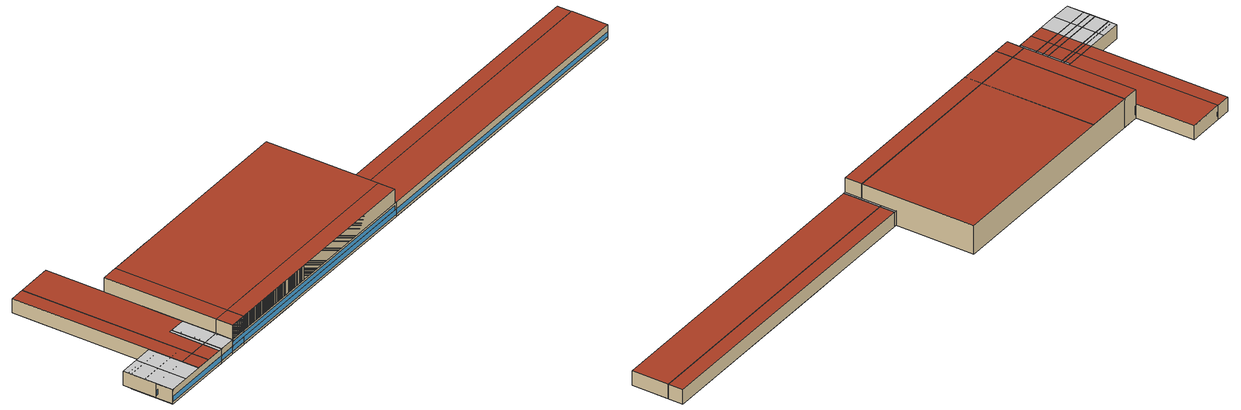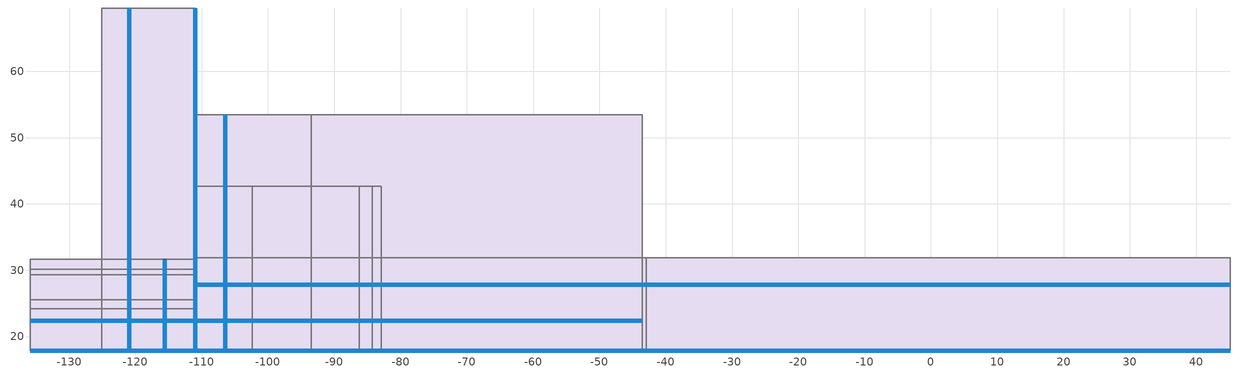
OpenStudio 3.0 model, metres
[Spaces]

 floor ground: -110.97,17.82 -110.97,27.79 -106.4,27.79 -106.4,17.82 z0; -110.97,17.82 -110.97,31.88 -106.4,31.88 -106.4,17.82 z0; -110.97,17.82 -110.97,27.79 -106.4,27.79 -106.4,17.82 z0; -110.97,17.82 -110.97,27.79 -42.95,27.79 -42.95,17.82 z0; -110.97,17.82 -110.97,31.88 -42.95,31.88 -42.95,17.82 z0; -110.97,17.82 -110.97,27.79 -42.95,27.79 -42.95,17.82 z0; -110.97,17.82 -110.97,22.39 -102.37,22.39 -102.37,17.82 z0; -110.97,17.82 -110.97,42.68 -102.37,42.68 -102.37,17.82 z0; -110.97,17.82 -110.97,22.39 -102.37,22.39 -102.37,17.82 z0; -110.97,17.82 -110.97,22.39 -86.26,22.39 -86.26,17.82 z0; -110.97,17.82 -110.97,42.68 -86.26,42.68 -86.26,17.82 z0; -110.97,17.82 -110.97,22.39 -86.26,22.39 -86.26,17.82 z0; -110.97,17.82 -110.97,22.39 -82.91,22.39 -82.91,17.82 z0; -110.97,17.82 -110.97,42.68 -82.91,42.68 -82.91,17.82 z0; -110.97,17.82 -110.97,22.39 -82.91,22.39 -82.91,17.82 z0; -110.97,17.82 -110.97,22.39 -84.26,22.39 -84.26,17.82 z0; -110.97,17.82 -110.97,42.68 -84.26,42.68 -84.26,17.82 z0; -110.97,17.82 -110.97,22.39 -84.26,22.39 -84.26,17.82 z0; -110.97,17.82 -110.97,22.39 -106.4,22.39 -106.4,17.82 z0; -110.97,17.82 -110.97,42.68 -106.4,42.68 -106.4,17.82 z0; -110.97,17.82 -110.97,22.39 -106.4,22.39 -106.4,17.82 z0; -110.97,17.82 -115.54,17.82 -115.54,22.39 -110.97,22.39 z0; -110.97,17.82 -135.83,17.82 -135.83,22.39 -110.97,22.39 z0; -110.97,17.82 -115.54,17.82 -115.54,22.39 -110.97,22.39 z0; -110.97,17.82 -115.54,17.82 -115.54,31.63 -110.97,31.63 z0; -110.97,17.82 -135.83,17.82 -135.83,31.63 -110.97,31.63 z0; -110.97,17.82 -115.54,17.82 -115.54,31.63 -110.97,31.63 z0; -110.97,17.82 -115.54,17.82 -115.54,24.16 -110.97,24.16 z0; -110.97,17.82 -135.83,17.82 -135.83,24.16 -110.97,24.16 z0; -110.97,17.82 -115.54,17.82 -115.54,24.16 -110.97,24.16 z0; -110.97,17.82 -115.54,17.82 -115.54,29.33 -110.97,29.33 z0; -110.97,17.82 -135.83,17.82 -135.83,29.33 -110.97,29.33 z0; -110.97,17.82 -115.54,17.82 -115.54,29.33 -110.97,29.33 z0; -110.97,17.82 -115.54,17.82 -115.54,30.15 -110.97,30.15 z0; -110.97,17.82 -135.83,17.82 -135.83,30.15 -110.97,30.15 z0; -110.97,17.82 -115.54,17.82 -115.54,30.15 -110.97,30.15 z0; -110.97,17.82 -115.54,17.82 -115.54,25.58 -110.97,25.58 z0; -110.97,17.82 -135.83,17.82 -135.83,25.58 -110.97,25.58 z0; -110.97,17.82 -115.54,17.82 -115.54,25.58 -110.97,25.58 z0; -110.97,17.82 -115.54,17.82 -115.54,22.39 -110.97,22.39 z0; -110.97,17.82 -135.83,17.82 -135.83,22.39 -110.97,22.39 z0; -110.97,17.82 -115.54,17.82 -115.54,22.39 -110.97,22.39 z0; -110.97,17.82 -110.97,22.39 -106.4,22.39 -106.4,17.82 z0; -110.97,17.82 -110.97,53.46 -106.4,53.46 -106.4,17.82 z0; -110.97,17.82 -110.97,22.39 -106.4,22.39 -106.4,17.82 z0; -110.97,17.82 -110.97,22.39 -43.54,22.39 -43.54,17.82 z0; -110.97,17.82 -110.97,53.46 -43.54,53.46 -43.54,17.82 z0; -110.97,17.82 -110.97,22.39 -43.54,22.39 -43.54,17.82 z0; -110.97,17.82 -110.97,22.39 -93.5,22.39 -93.5,17.82 z0; -110.97,17.82 -110.97,53.46 -93.5,53.46 -93.5,17.82 z0; -110.97,17.82 -110.97,22.39 -93.5,22.39 -93.5,17.82 z0; -110.97,17.82 -110.97,22.39 -106.4,22.39 -106.4,17.82 z0; -110.97,17.82 -110.97,53.46 -106.4,53.46 -106.4,17.82 z0; -110.97,17.82 -110.97,22.39 -106.4,22.39 -106.4,17.82 z0
 floor to: -110.97,17.82 -110.97,27.79 -106.4,27.79 -106.4,17.82 z0; -110.97,17.82 -110.97,31.88 -106.4,31.88 -106.4,17.82 z0; -110.97,17.82 -110.97,27.79 -106.4,27.79 -106.4,17.82 z0; -42.95,27.79 -42.95,17.82 -110.97,17.82 -110.97,27.79 z0; 18.42,31.88 18.42,17.82 -9.63,17.82 -9.63,31.88 z0; -42.95,27.79 -42.95,17.82 -110.97,17.82 -110.97,27.79 z0; -106.4,22.39 -106.4,17.82 -110.97,17.82 -110.97,22.39 z0; -110.97,17.82 -110.97,31.88 -106.4,31.88 -106.4,17.82 z0; -106.4,23.22 -106.4,17.82 -110.97,17.82 -110.97,23.22 z0; 18.42,22.39 18.42,17.82 -9.63,17.82 -9.63,22.39 z0; 18.42,27.79 18.42,22.39 -9.63,22.39 -9.63,27.79 z0; 45.14,22.39 45.14,17.82 18.42,17.82 18.42,22.39 z0; -9.63,22.39 -9.63,17.82 -34.35,17.82 -34.35,22.39 z0; -9.63,27.79 -9.63,22.39 -34.35,22.39 -34.35,27.79 z0; -34.35,22.39 -34.35,17.82 -42.95,17.82 -42.95,22.39 z0; -34.35,27.79 -34.35,22.39 -42.95,22.39 -42.95,27.79 z0; 45.14,27.79 45.14,22.39 18.42,22.39 18.42,27.79 z0; -106.4,27.79 -106.4,22.39 -110.97,22.39 -110.97,27.79 z0; 18.42,23.22 18.42,17.82 -9.63,17.82 -9.63,23.22 z0; 18.42,27.79 18.42,23.22 -9.63,23.22 -9.63,27.79 z0; 45.14,23.22 45.14,17.82 18.42,17.82 18.42,23.22 z0; -9.63,23.22 -9.63,17.82 -34.35,17.82 -34.35,23.22 z0; -9.63,27.79 -9.63,23.22 -34.35,23.22 -34.35,27.79 z0; -34.35,23.22 -34.35,17.82 -42.95,17.82 -42.95,23.22 z0; -34.35,27.79 -34.35,23.22 -42.95,23.22 -42.95,27.79 z0; 45.14,27.79 45.14,23.22 18.42,23.22 18.42,27.79 z0; -106.4,27.79 -106.4,23.22 -110.97,23.22 -110.97,27.79 z0; 45.14,31.88 45.14,17.82 18.42,17.82 18.42,31.88 z0; -42.95,31.88 -42.95,17.82 -110.97,17.82 -110.97,31.88 z0; -34.35,31.88 -34.35,17.82 -42.95,17.82 -42.95,31.88 z0; -110.97,22.39 -110.97,17.82 -115.54,17.82 -115.54,22.39 z0; -110.97,17.82 -125.03,17.82 -125.03,22.39 -110.97,22.39 z0; -110.97,22.39 -110.97,17.82 -116.37,17.82 -116.37,22.39 z0; -110.97,31.63 -110.97,17.82 -115.54,17.82 -115.54,31.63 z0; -110.97,31.63 -110.97,17.82 -125.03,17.82 -125.03,31.63 z0; -110.97,31.63 -110.97,17.82 -116.37,17.82 -116.37,31.63 z0; -110.97,22.39 -110.97,17.82 -115.54,17.82 -115.54,22.39 z0; -110.97,17.82 -125.03,17.82 -125.03,22.39 -110.97,22.39 z0; -110.97,22.39 -110.97,17.82 -116.37,17.82 -116.37,22.39 z0; -115.54,31.63 -115.54,17.82 -120.94,17.82 -120.94,31.63 z0; -115.54,22.39 -115.54,17.82 -120.94,17.82 -120.94,22.39 z0; -110.97,37.97 -110.97,31.63 -115.54,31.63 -115.54,37.97 z0; -116.37,31.63 -116.37,17.82 -120.94,17.82 -120.94,31.63 z0; -110.97,37.97 -110.97,31.63 -125.03,31.63 -125.03,37.97 z0; -116.37,22.39 -116.37,17.82 -120.94,17.82 -120.94,22.39 z0; -110.97,37.97 -110.97,31.63 -116.37,31.63 -116.37,37.97 z0; -115.54,37.97 -115.54,31.63 -120.94,31.63 -120.94,37.97 z0; -110.97,69.56 -110.97,61.8 -115.54,61.8 -115.54,69.56 z0; -115.54,69.56 -115.54,61.8 -120.94,61.8 -120.94,69.56 z0; -110.97,49.47 -110.97,37.97 -115.54,37.97 -115.54,49.47 z0; -115.54,49.47 -115.54,37.97 -120.94,37.97 -120.94,49.47 z0; -110.97,61.8 -110.97,49.47 -115.54,49.47 -115.54,61.8 z0; -115.54,61.8 -115.54,49.47 -120.94,49.47 -120.94,61.8 z0; -115.54,22.39 -115.54,17.82 -120.94,17.82 -120.94,22.39 z0; -116.37,37.97 -116.37,31.63 -120.94,31.63 -120.94,37.97 z0; -110.97,69.56 -110.97,61.8 -116.37,61.8 -116.37,69.56 z0; -116.37,69.56 -116.37,61.8 -120.94,61.8 -120.94,69.56 z0; -110.97,49.47 -110.97,37.97 -116.37,37.97 -116.37,49.47 z0; -116.37,49.47 -116.37,37.97 -120.94,37.97 -120.94,49.47 z0; -110.97,61.8 -110.97,49.47 -116.37,49.47 -116.37,61.8 z0; -116.37,61.8 -116.37,49.47 -120.94,49.47 -120.94,61.8 z0; -116.37,22.39 -116.37,17.82 -120.94,17.82 -120.94,22.39 z0; -110.97,49.47 -110.97,37.97 -125.03,37.97 -125.03,49.47 z0; -110.97,61.8 -110.97,49.47 -125.03,49.47 -125.03,61.8 z0; -110.97,69.56 -110.97,61.8 -125.03,61.8 -125.03,69.56 z0
 floor adiabatic: -9.63,31.88 -9.63,17.82 -110.97,17.82 -34.35,17.82 -34.35,31.88 z0
 wall outside: -110.97,31.88 -110.97,17.82 -106.4,17.82 -106.4,22.39 -110.97,22.39 -115.54,22.39 -115.54,17.82 -110.97,17.82 -42.95,17.82 / -42.95,27.79 -110.97,27.79 -110.97,17.82 -102.37,17.82 / -102.37,22.39 -110.97,22.39 -135.83,22.39 / -86.26,22.39 -110.97,22.39 -115.54,22.39 -115.54,17.82 -110.97,17.82 -86.26,17.82 / -82.91,22.39 -110.97,22.39 -120.94,22.39 -120.94,17.82 -110.97,17.82 -82.91,17.82 / -84.26,22.39 -110.97,22.39 -125.03,22.39 / -110.97,31.88 -110.97,17.82 -84.26,17.82 / 45.14,27.79 -110.97,27.79 -110.97,17.82 -106.4,17.82 -106.4,42.68 / -135.83,17.82 -110.97,17.82 -106.4,17.82 -106.4,22.39 / -115.54,31.63 -115.54,17.82 / -115.54,24.16 -115.54,17.82 / -115.54,29.33 -115.54,17.82 / -115.54,30.15 -115.54,17.82 / -115.54,25.58 -115.54,17.82 / -125.03,17.82 -110.97,17.82 45.14,17.82 / -120.94,69.56 -120.94,17.82 -110.97,17.82 -106.4,17.82 -106.4,27.79 -110.97,27.79 -110.97,17.82 -110.97,22.39 -120.94,22.39 -120.94,17.82 / -106.4,17.82 -106.4,31.88 / -106.4,17.82 -106.4,27.79 -110.97,27.79 -110.97,17.82 -110.97,31.63 / -106.4,27.79 -110.97,27.79 / -110.97,17.82 -110.97,24.16 / -110.97,17.82 -110.97,29.33 / -110.97,17.82 -110.97,30.15 / -110.97,17.82 -110.97,25.58 / -110.97,17.82 -110.97,22.39 / -110.97,17.82 -110.97,22.39 / -110.97,17.82 -110.97,69.56 / -110.97,17.82 -110.97,22.39 z0:3.96; -110.97,53.46 -110.97,17.82 -106.4,17.82 -106.4,22.39 -110.97,22.39 -110.97,17.82 -43.54,17.82 / -43.54,22.39 -110.97,22.39 -110.97,17.82 -93.5,17.82 / -93.5,22.39 -110.97,22.39 / -110.97,17.82 -106.4,17.82 -106.4,53.46 / -106.4,17.82 -106.4,22.39 -110.97,22.39 z0:7.92
 wall to: -106.4,22.39 -110.97,22.39 -110.97,17.82 -106.4,17.82 -106.4,27.79 -110.97,27.79 -110.97,17.82 -106.4,17.82 -106.4,31.88 -110.97,31.88 -110.97,17.82 -42.95,17.82 -42.95,22.39 -42.95,27.79 -110.97,27.79 -110.97,17.82 -42.95,17.82 -42.95,31.88 -110.97,31.88 -110.97,17.82 -102.37,17.82 -102.37,22.39 -110.97,22.39 -110.97,17.82 -102.37,17.82 -102.37,42.68 -110.97,42.68 -110.97,17.82 -86.26,17.82 -86.26,22.39 -110.97,22.39 -110.97,17.82 -86.26,17.82 -86.26,42.68 -110.97,42.68 -110.97,17.82 -82.91,17.82 -82.91,22.39 -110.97,22.39 -110.97,17.82 -82.91,17.82 -82.91,42.68 -110.97,42.68 -110.97,17.82 -84.26,17.82 -84.26,22.39 -110.97,22.39 -110.97,17.82 -84.26,17.82 -84.26,42.68 -110.97,42.68 -110.97,17.82 -106.4,17.82 -106.4,27.79 -110.97,27.79 -110.97,17.82 -106.4,17.82 -106.4,27.79 -110.97,27.79 -110.97,17.82 -106.4,17.82 -106.4,31.88 -110.97,31.88 -110.97,17.82 -106.4,17.82 -106.4,27.79 / -42.95,17.82 -42.95,23.22 -42.95,27.79 / -102.37,17.82 -102.37,22.39 / -86.26,17.82 -86.26,22.39 / -82.91,17.82 -82.91,22.39 / -84.26,17.82 -84.26,22.39 / -106.4,42.68 -110.97,42.68 -110.97,37.28 -110.97,23.22 -110.97,17.82 45.14,17.82 45.14,27.79 -110.97,27.79 -110.97,17.82 45.14,17.82 45.14,31.88 -110.97,31.88 / 45.14,17.82 45.14,27.79 / -106.4,31.88 -110.97,31.88 / -110.97,27.79 -110.97,17.82 -106.4,17.82 / -110.97,22.39 -110.97,17.82 -106.4,17.82 / -110.97,22.39 -110.97,17.82 -110.97,22.39 -110.97,17.82 -110.97,22.39 -110.97,17.82 -110.97,31.63 -115.54,31.63 -115.54,17.82 -110.97,17.82 -110.97,31.63 -135.83,31.63 -135.83,17.82 -110.97,17.82 -110.97,24.16 -115.54,24.16 -115.54,17.82 -110.97,17.82 -110.97,24.16 -135.83,24.16 -135.83,17.82 -110.97,17.82 -110.97,29.33 -115.54,29.33 -115.54,17.82 -110.97,17.82 -110.97,29.33 -135.83,29.33 -135.83,17.82 -110.97,17.82 -110.97,30.15 -115.54,30.15 -115.54,17.82 -110.97,17.82 -110.97,30.15 -135.83,30.15 -135.83,17.82 -110.97,17.82 -110.97,25.58 -115.54,25.58 -115.54,17.82 -110.97,17.82 -110.97,25.58 -135.83,25.58 -135.83,17.82 -110.97,17.82 -110.97,22.39 -110.97,17.82 -110.97,22.39 -115.54,22.39 -115.54,17.82 -110.97,17.82 -110.97,22.39 -135.83,22.39 -135.83,17.82 -110.97,17.82 -110.97,22.39 -115.54,22.39 -115.54,17.82 -110.97,17.82 -110.97,69.56 -120.94,69.56 -120.94,17.82 -110.97,17.82 -110.97,69.56 -125.03,69.56 -125.03,17.82 -110.97,17.82 -110.97,22.39 -120.94,22.39 -120.94,17.82 -110.97,17.82 -110.97,22.39 -125.03,22.39 -125.03,17.82 -110.97,17.82 / -110.97,31.63 -115.54,31.63 / -110.97,24.16 -115.54,24.16 / -110.97,29.33 -115.54,29.33 / -115.54,17.82 -110.97,17.82 / -110.97,30.15 -115.54,30.15 / -115.54,17.82 -110.97,17.82 / -115.54,17.82 -110.97,17.82 / -110.97,25.58 -115.54,25.58 / -115.54,17.82 -110.97,17.82 / -135.83,22.39 -135.83,17.82 / -115.54,17.82 -110.97,17.82 / -110.97,22.39 -120.94,22.39 -120.94,17.82 -110.97,17.82 / -110.97,69.56 -120.94,69.56 / -125.03,22.39 -125.03,17.82 / -120.94,17.82 -110.97,17.82 z0:3.96; -106.4,22.39 -110.97,22.39 -110.97,17.82 -106.4,17.82 -106.4,22.39 -110.97,22.39 -110.97,17.82 -106.4,17.82 -106.4,53.46 -110.97,53.46 -110.97,17.82 -43.54,17.82 -43.54,22.39 -110.97,22.39 -110.97,17.82 -43.54,17.82 -43.54,53.46 -110.97,53.46 -110.97,17.82 -93.5,17.82 -93.5,22.39 -110.97,22.39 -110.97,17.82 -93.5,17.82 -93.5,53.46 -110.97,53.46 -110.97,17.82 -106.4,17.82 -106.4,22.39 / -43.54,17.82 -43.54,22.39 / -93.5,17.82 -93.5,22.39 / -110.97,22.39 -110.97,17.82 -106.4,17.82 / -106.4,53.46 -110.97,53.46 / -110.97,22.39 -110.97,17.82 z0:7.92
 window: -110.97,27.77 -110.97,17.85 / -110.95,17.82 -106.43,17.82 / -110.97,27.77 -110.97,17.85 / -106.43,27.79 -110.95,27.79 / -110.95,17.82 -102.39,17.82 / -102.39,22.39 -110.95,22.39 / -106.4,17.85 -106.4,22.37 / -110.95,17.82 -106.43,17.82 / -106.43,22.39 -110.95,22.39 / -106.4,17.85 -106.4,22.37 / -110.97,27.77 -110.97,17.85 / -110.95,17.82 -106.43,17.82 / -110.97,27.77 -110.97,17.85 / -106.43,27.79 -110.95,27.79 / -106.4,17.85 -106.4,27.77 / -110.95,17.82 -106.43,17.82 / -106.43,27.79 -110.95,27.79 / -106.4,17.85 -106.4,27.77 / -110.97,17.85 -110.97,25.55 / -110.97,17.85 -110.97,30.13 / -115.54,30.13 -115.54,17.85 / -110.97,17.85 -110.97,24.13 / -115.54,24.13 -115.54,17.85 / -115.54,25.55 -115.54,17.85 / -111,22.39 -115.52,22.39 / -110.97,17.85 -110.97,22.37 / -115.54,22.37 -115.54,17.85 / -111,22.39 -115.52,22.39 / -110.97,17.85 -110.97,29.3 / -115.54,29.3 -115.54,17.85 / -115.52,17.82 -111,17.82 / -110.97,17.85 -110.97,22.37 / -115.52,17.82 -111,17.82 / -115.54,22.37 -115.54,17.85 / -120.94,22.37 -120.94,17.85 / -111,22.39 -120.92,22.39 / -111,22.39 -120.92,22.39 / -110.97,17.85 -110.97,22.37 / -120.92,17.82 -111,17.82 / -110.97,17.85 -110.97,22.37 / -120.94,22.37 -120.94,17.85 / -120.92,17.82 -111,17.82 z0.76:2.08; -110.97,31.86 -110.97,17.85 / -110.95,17.82 -42.98,17.82 / -42.98,27.79 -110.95,27.79 / -110.95,17.82 -86.28,17.82 / -86.28,22.39 -110.95,22.39 / -110.95,17.82 -82.94,17.82 / -82.94,22.39 -110.95,22.39 / -110.95,17.82 -84.29,17.82 / -84.29,22.39 -110.95,22.39 / -106.4,17.85 -106.4,42.66 / -110.97,31.86 -110.97,17.85 / -110.95,17.82 45.11,17.82 / 45.11,27.79 -110.95,27.79 / -106.4,17.85 -106.4,31.86 / -110.97,17.85 -110.97,31.6 / -115.54,31.6 -115.54,17.85 / -111,22.39 -135.81,22.39 / -135.81,17.82 -111,17.82 / -110.97,17.85 -110.97,69.53 / -125.01,17.82 -111,17.82 / -120.94,69.53 -120.94,17.85 / -111,22.39 -125.01,22.39 z0.76:2.07; -110.97,53.44 -110.97,17.85 / -110.95,17.82 -43.56,17.82 / -43.56,22.39 -110.95,22.39 / -110.95,17.82 -93.52,17.82 / -93.52,22.39 -110.95,22.39 / -106.4,17.85 -106.4,53.44 z0.76:3.38; -110.97,22.37 -110.97,17.85 / -106.43,22.39 -110.95,22.39 / -106.4,17.85 -106.4,22.37 / -110.95,17.82 -106.43,17.82 / -106.43,22.39 -110.95,22.39 / -106.4,17.85 -106.4,22.37 / -110.97,22.37 -110.97,17.85 / -110.95,17.82 -106.43,17.82 z0.76:3.41
 ceiling to: -106.4,17.82 -106.4,27.79 -110.97,27.79 -110.97,17.82 z3.96; -106.4,17.82 -106.4,31.88 -110.97,31.88 -110.97,17.82 z3.96; -106.4,17.82 -106.4,27.79 -110.97,27.79 -110.97,17.82 z3.96; -42.95,17.82 -42.95,27.79 -110.97,27.79 -110.97,17.82 z3.96; -42.95,17.82 -42.95,31.88 -110.97,31.88 -110.97,17.82 z3.96; -42.95,17.82 -42.95,27.79 -110.97,27.79 -110.97,17.82 z3.96; -102.37,17.82 -102.37,22.39 -110.97,22.39 -110.97,17.82 z3.96; -102.37,17.82 -102.37,23.22 -110.97,23.22 -110.97,17.82 z3.96; -102.37,17.82 -102.37,22.39 -110.97,22.39 -110.97,17.82 z3.96; -86.26,17.82 -86.26,22.39 -110.97,22.39 -110.97,17.82 z3.96; -86.26,17.82 -86.26,23.22 -110.97,23.22 -110.97,17.82 z3.96; -86.26,17.82 -86.26,22.39 -110.97,22.39 -110.97,17.82 z3.96; -82.91,17.82 -82.91,22.39 -110.97,22.39 -110.97,17.82 z3.96; -82.91,17.82 -82.91,23.22 -110.97,23.22 -110.97,17.82 z3.96; -82.91,17.82 -82.91,22.39 -110.97,22.39 -110.97,17.82 z3.96; -84.26,17.82 -84.26,22.39 -110.97,22.39 -110.97,17.82 z3.96; -84.26,17.82 -84.26,23.22 -110.97,23.22 -110.97,17.82 z3.96; -84.26,17.82 -84.26,22.39 -110.97,22.39 -110.97,17.82 z3.96; -106.4,17.82 -106.4,22.39 -110.97,22.39 -110.97,17.82 z3.96; -106.4,17.82 -106.4,23.22 -110.97,23.22 -110.97,17.82 z3.96; -106.4,17.82 -106.4,22.39 -110.97,22.39 -110.97,17.82 z3.96; -82.91,37.28 -82.91,42.68 -110.97,42.68 -110.97,37.28 z3.96; -110.97,37.28 -86.26,37.28 -86.26,42.68 -110.97,42.68 z3.96; -102.37,37.28 -102.37,42.68 -110.97,42.68 -110.97,37.28 z3.96; -84.26,37.28 -84.26,42.68 -110.97,42.68 -110.97,37.28 z3.96; -106.4,37.28 -106.4,42.68 -110.97,42.68 -110.97,37.28 z3.96; -82.91,23.22 -82.91,37.28 -110.97,37.28 -110.97,23.22 z3.96; -102.37,23.22 -102.37,37.28 -110.97,37.28 -110.97,23.22 z3.96; -84.26,23.22 -84.26,37.28 -110.97,37.28 -110.97,23.22 z3.96; -106.4,23.22 -106.4,37.28 -110.97,37.28 -110.97,23.22 z3.96; -110.97,17.82 -110.97,22.39 -115.54,22.39 -115.54,17.82 z3.96; -110.97,17.82 -110.97,22.39 -116.37,22.39 -116.37,17.82 z3.96; -110.97,22.39 -115.54,22.39 -115.54,17.82 -110.97,17.82 z3.96; -110.97,17.82 -110.97,31.63 -115.54,31.63 -115.54,17.82 z3.96; -110.97,17.82 -110.97,31.63 -116.37,31.63 -116.37,17.82 z3.96; -110.97,17.82 -110.97,31.63 -115.54,31.63 -115.54,17.82 z3.96; -110.97,17.82 -110.97,24.16 -115.54,24.16 -115.54,17.82 z3.96; -116.37,17.82 -110.97,17.82 -110.97,24.16 -116.37,24.16 z3.96; -110.97,17.82 -110.97,24.16 -115.54,24.16 -115.54,17.82 z3.96; -110.97,17.82 -110.97,29.33 -115.54,29.33 -115.54,17.82 z3.96; -110.97,17.82 -110.97,29.33 -116.37,29.33 -116.37,17.82 z3.96; -110.97,17.82 -110.97,29.33 -115.54,29.33 -115.54,17.82 z3.96; -110.97,17.82 -110.97,30.15 -115.54,30.15 -115.54,17.82 z3.96; -110.97,17.82 -110.97,30.15 -116.37,30.15 -116.37,17.82 z3.96; -110.97,30.15 -115.54,30.15 -115.54,17.82 -110.97,17.82 z3.96; -110.97,17.82 -110.97,25.58 -115.54,25.58 -115.54,17.82 z3.96; -110.97,17.82 -110.97,25.58 -116.37,25.58 -116.37,17.82 z3.96; -110.97,17.82 -110.97,25.58 -115.54,25.58 -115.54,17.82 z3.96; -110.97,17.82 -110.97,22.39 -115.54,22.39 -115.54,17.82 z3.96; -110.97,17.82 -110.97,22.39 -116.37,22.39 -116.37,17.82 z3.96; -110.97,22.39 -115.54,22.39 -115.54,17.82 -110.97,17.82 z3.96; -130.43,17.82 -130.43,31.63 -135.83,31.63 -135.83,17.82 z3.96; -116.37,17.82 -116.37,31.63 -130.43,31.63 -130.43,17.82 z3.96; -130.43,17.82 -130.43,22.39 -135.83,22.39 -135.83,17.82 z3.96; -116.37,17.82 -116.37,22.39 -130.43,22.39 -130.43,17.82 z3.96; -130.43,17.82 -130.43,24.16 -135.83,24.16 -135.83,17.82 z3.96; -130.43,17.82 -130.43,25.58 -135.83,25.58 -135.83,17.82 z3.96; -130.43,17.82 -130.43,29.33 -135.83,29.33 -135.83,17.82 z3.96; -130.43,17.82 -130.43,30.15 -135.83,30.15 -135.83,17.82 z3.96; -130.43,17.82 -130.43,22.39 -135.83,22.39 -135.83,17.82 z3.96; -116.37,17.82 -116.37,24.16 -130.43,24.16 -130.43,17.82 z3.96; -116.37,17.82 -116.37,25.58 -130.43,25.58 -130.43,17.82 z3.96; -116.37,17.82 -116.37,29.33 -130.43,29.33 -130.43,17.82 z3.96; -116.37,17.82 -116.37,30.15 -130.43,30.15 -130.43,17.82 z3.96; -116.37,17.82 -116.37,22.39 -130.43,22.39 -130.43,17.82 z3.96
 ceiling adiabatic: -86.26,23.22 -86.26,37.28 -110.97,37.28 -110.97,23.22 z3.96
 roof outside: -106.4,17.82 -106.4,27.79 -110.97,27.79 -110.97,17.82 z3.96; -106.4,17.82 -106.4,31.88 -110.97,31.88 -110.97,17.82 z3.96; -106.4,17.82 -106.4,27.79 -110.97,27.79 -110.97,17.82 z3.96; 45.14,17.82 45.14,27.79 -110.97,27.79 -110.97,17.82 z3.96; 45.14,17.82 45.14,31.88 -110.97,31.88 -110.97,17.82 z3.96; 45.14,17.82 45.14,27.79 -110.97,27.79 -110.97,17.82 z3.96; -106.4,17.82 -106.4,27.79 -110.97,27.79 -110.97,17.82 z3.96; -106.4,17.82 -106.4,31.88 -110.97,31.88 -110.97,17.82 z3.96; -106.4,17.82 -106.4,27.79 -110.97,27.79 -110.97,17.82 z3.96; -110.97,22.39 -120.94,22.39 -120.94,17.82 -110.97,17.82 z3.96; -110.97,22.39 -125.03,22.39 -125.03,17.82 -110.97,17.82 z3.96; -110.97,22.39 -120.94,22.39 -120.94,17.82 -110.97,17.82 z3.96; -110.97,69.56 -120.94,69.56 -120.94,17.82 -110.97,17.82 z3.96; -110.97,69.56 -125.03,69.56 -125.03,17.82 -110.97,17.82 z3.96; -110.97,69.56 -120.94,69.56 -120.94,17.82 -110.97,17.82 z3.96; -110.97,22.39 -120.94,22.39 -120.94,17.82 -110.97,17.82 z3.96; -110.97,22.39 -125.03,22.39 -125.03,17.82 -110.97,17.82 z3.96; -110.97,22.39 -120.94,22.39 -120.94,17.82 -110.97,17.82 z3.96; -106.4,17.82 -106.4,22.39 -110.97,22.39 -110.97,17.82 z7.92; -106.4,17.82 -106.4,53.46 -110.97,53.46 -110.97,17.82 z7.92; -106.4,17.82 -106.4,22.39 -110.97,22.39 -110.97,17.82 z7.92; -43.54,17.82 -43.54,22.39 -110.97,22.39 -110.97,17.82 z7.92; -43.54,17.82 -43.54,53.46 -110.97,53.46 -110.97,17.82 z7.92; -43.54,17.82 -43.54,22.39 -110.97,22.39 -110.97,17.82 z7.92; -93.5,17.82 -93.5,22.39 -110.97,22.39 -110.97,17.82 z7.92; -93.5,17.82 -93.5,53.46 -110.97,53.46 -110.97,17.82 z7.92; -93.5,17.82 -93.5,22.39 -110.97,22.39 -110.97,17.82 z7.92; -106.4,17.82 -106.4,22.39 -110.97,22.39 -110.97,17.82 z7.92; -106.4,17.82 -106.4,53.46 -110.97,53.46 -110.97,17.82 z7.92; -106.4,17.82 -106.4,22.39 -110.97,22.39 -110.97,17.82 z7.92
[Building]
Name=90.1-2004|SecondarySchool
[Site]
Name=Site 1
[SpaceType] Standards Building Type=SecondarySchool
Name | Name | Standards Space Type
 | SecondarySchool Kitchen | Kitchen
 | SecondarySchool Restroom | Restroom
 | SecondarySchool Lobby | Lobby
 | SecondarySchool Cafeteria | Cafeteria
 | SecondarySchool Mechanical | Mechanical
 | SecondarySchool Library | Library
 | SecondarySchool ComputerRoom | ComputerRoom
 | SecondarySchool Auditorium | Auditorium
 | SecondarySchool Office | Office
 | SecondarySchool Gym | Gym
 | SecondarySchool Corridor | Corridor
 | SecondarySchool Classroom | Classroom
[BuildingStory] Nominal Floor to Floor Height {m}=3.9624
Name | Name | Nominal Z Coordinate {m}
 | Story Ground | 0
 | Story Top | 3.9624
[Space]
Name | Name
 | SecondarySchool Classroom A end_a - Story Ground
 | SecondarySchool Corridor B end_a - Story Ground
 | SecondarySchool Classroom C end_a - Story Ground
 | SecondarySchool Classroom A  - Story Ground
 | SecondarySchool Corridor B  - Story Ground
 | SecondarySchool Classroom C  - Story Ground
 | SecondarySchool Mechanical A  - Story Ground
 | SecondarySchool Mechanical B  - Story Ground
 | SecondarySchool Mechanical C  - Story Ground
 | SecondarySchool Library A  - Story Ground
 | SecondarySchool Library B  - Story Ground
 | SecondarySchool Library C  - Story Ground
 | SecondarySchool ComputerRoom A  - Story Ground
 | SecondarySchool ComputerRoom B  - Story Ground
 | SecondarySchool ComputerRoom C  - Story Ground
 | SecondarySchool Office A  - Story Ground
 | SecondarySchool Office B  - Story Ground
 | SecondarySchool Office C  - Story Ground
 | SecondarySchool Office A end_b - Story Ground
 | SecondarySchool Office B end_b - Story Ground
 | SecondarySchool Office C end_b - Story Ground
 | SecondarySchool Classroom A end_a - Story Top
 | SecondarySchool Corridor B end_a - Story Top
 | SecondarySchool Classroom C end_a - Story Top
 | SecondarySchool Classroom A  - Story Top
 | SecondarySchool Corridor B  - Story Top
 | SecondarySchool Classroom C  - Story Top
 | SecondarySchool Classroom A end_b - Story Top
 | SecondarySchool Corridor B end_b - Story Top
 | SecondarySchool Classroom C end_b - Story Top
 | SecondarySchool Cafeteria A end_a - Story Ground
 | SecondarySchool Cafeteria B end_a - Story Ground
 | SecondarySchool Cafeteria C end_a - Story Ground
 | SecondarySchool Cafeteria A  - Story Ground
 | SecondarySchool Cafeteria B  - Story Ground
 | SecondarySchool Cafeteria C  - Story Ground
 | SecondarySchool Kitchen A  - Story Ground
 | SecondarySchool Kitchen B  - Story Ground
 | SecondarySchool Kitchen C  - Story Ground
 | SecondarySchool Mechanical A  - Story Ground 1
 | SecondarySchool Mechanical B  - Story Ground 1
 | SecondarySchool Mechanical C  - Story Ground 1
 | SecondarySchool Restroom A  - Story Ground
 | SecondarySchool Restroom B  - Story Ground
 | SecondarySchool Restroom C  - Story Ground
 | SecondarySchool Lobby A  - Story Ground
 | SecondarySchool Lobby B  - Story Ground
 | SecondarySchool Lobby C  - Story Ground
 | SecondarySchool Lobby A end_b - Story Ground
 | SecondarySchool Lobby B end_b - Story Ground
 | SecondarySchool Lobby C end_b - Story Ground
 | SecondarySchool Classroom A end_a - Story Top 1
 | SecondarySchool Corridor B end_a - Story Top 1
 | SecondarySchool Classroom C end_a - Story Top 1
 | SecondarySchool Classroom A  - Story Top 1
 | SecondarySchool Corridor B  - Story Top 1
 | SecondarySchool Classroom C  - Story Top 1
 | SecondarySchool Classroom A end_b - Story Top 1
 | SecondarySchool Corridor B end_b - Story Top 1
 | SecondarySchool Classroom C end_b - Story Top 1
 | SecondarySchool Gym A end_a - Story Ground
 | SecondarySchool Gym B end_a - Story Ground
 | SecondarySchool Gym C end_a - Story Ground
 | SecondarySchool Gym A  - Story Ground
 | SecondarySchool Gym B  - Story Ground
 | SecondarySchool Gym C  - Story Ground
 | SecondarySchool Auditorium A  - Story Ground
 | SecondarySchool Auditorium B  - Story Ground
 | SecondarySchool Auditorium C  - Story Ground
 | SecondarySchool Auditorium A end_b - Story Ground
 | SecondarySchool Auditorium B end_b - Story Ground
 | SecondarySchool Auditorium C end_b - Story Ground
[ThermalZone] Multiplier=1; Use Ideal Air Loads=No
Name | Name
 | Zone SecondarySchool Classroom A end_a - Story Ground
 | Zone SecondarySchool Corridor B end_a - Story Ground
 | Zone SecondarySchool Classroom C end_a - Story Ground
 | Zone SecondarySchool Classroom A  - Story Ground
 | Zone SecondarySchool Corridor B  - Story Ground
 | Zone SecondarySchool Classroom C  - Story Ground
 | Zone SecondarySchool Mechanical A  - Story Ground
 | Zone SecondarySchool Mechanical B  - Story Ground
 | Zone SecondarySchool Mechanical C  - Story Ground
 | Zone SecondarySchool Library A  - Story Ground
 | Zone SecondarySchool Library B  - Story Ground
 | Zone SecondarySchool Library C  - Story Ground
 | Zone SecondarySchool ComputerRoom A  - Story Ground
 | Zone SecondarySchool ComputerRoom B  - Story Ground
 | Zone SecondarySchool ComputerRoom C  - Story Ground
 | Zone SecondarySchool Office A  - Story Ground
 | Zone SecondarySchool Office B  - Story Ground
 | Zone SecondarySchool Office C  - Story Ground
 | Zone SecondarySchool Office A end_b - Story Ground
 | Zone SecondarySchool Office B end_b - Story Ground
 | Zone SecondarySchool Office C end_b - Story Ground
 | Zone SecondarySchool Classroom A end_a - Story Top
 | Zone SecondarySchool Corridor B end_a - Story Top
 | Zone SecondarySchool Classroom C end_a - Story Top
 | Zone SecondarySchool Classroom A  - Story Top
 | Zone SecondarySchool Corridor B  - Story Top
 | Zone SecondarySchool Classroom C  - Story Top
 | Zone SecondarySchool Classroom A end_b - Story Top
 | Zone SecondarySchool Corridor B end_b - Story Top
 | Zone SecondarySchool Classroom C end_b - Story Top
 | Zone SecondarySchool Cafeteria A end_a - Story Ground
 | Zone SecondarySchool Cafeteria B end_a - Story Ground
 | Zone SecondarySchool Cafeteria C end_a - Story Ground
 | Zone SecondarySchool Cafeteria A  - Story Ground
 | Zone SecondarySchool Cafeteria B  - Story Ground
 | Zone SecondarySchool Cafeteria C  - Story Ground
 | Zone SecondarySchool Kitchen A  - Story Ground
 | Zone SecondarySchool Kitchen B  - Story Ground
 | Zone SecondarySchool Kitchen C  - Story Ground
 | Zone SecondarySchool Mechanical A  - Story Ground 1
 | Zone SecondarySchool Mechanical B  - Story Ground 1
 | Zone SecondarySchool Mechanical C  - Story Ground 1
 | Zone SecondarySchool Restroom A  - Story Ground
 | Zone SecondarySchool Restroom B  - Story Ground
 | Zone SecondarySchool Restroom C  - Story Ground
 | Zone SecondarySchool Lobby A  - Story Ground
 | Zone SecondarySchool Lobby B  - Story Ground
 | Zone SecondarySchool Lobby C  - Story Ground
 | Zone SecondarySchool Lobby A end_b - Story Ground
 | Zone SecondarySchool Lobby B end_b - Story Ground
 | Zone SecondarySchool Lobby C end_b - Story Ground
 | Zone SecondarySchool Classroom A end_a - Story Top 1
 | Zone SecondarySchool Corridor B end_a - Story Top 1
 | Zone SecondarySchool Classroom C end_a - Story Top 1
 | Zone SecondarySchool Classroom A  - Story Top 1
 | Zone SecondarySchool Corridor B  - Story Top 1
 | Zone SecondarySchool Classroom C  - Story Top 1
 | Zone SecondarySchool Classroom A end_b - Story Top 1
 | Zone SecondarySchool Corridor B end_b - Story Top 1
 | Zone SecondarySchool Classroom C end_b - Story Top 1
 | Zone SecondarySchool Gym A end_a - Story Ground
 | Zone SecondarySchool Gym B end_a - Story Ground
 | Zone SecondarySchool Gym C end_a - Story Ground
 | Zone SecondarySchool Gym A  - Story Ground
 | Zone SecondarySchool Gym B  - Story Ground
 | Zone SecondarySchool Gym C  - Story Ground
 | Zone SecondarySchool Auditorium A  - Story Ground
 | Zone SecondarySchool Auditorium B  - Story Ground
 | Zone SecondarySchool Auditorium C  - Story Ground
 | Zone SecondarySchool Auditorium A end_b - Story Ground
 | Zone SecondarySchool Auditorium B end_b - Story Ground
 | Zone SecondarySchool Auditorium C end_b - Story Ground
[Sizing:Zone] Zone Cooling Design Supply Air Temperature Input Method=SupplyAirTemperature; Zone Cooling Design Supply Air Temperature {C}=14; Zone Cooling Design Supply Air Temperature Difference {deltaC}=11.11; Zone Heating Design Supply Air Temperature Input Method=SupplyAirTemperature; Zone Heating Design Supply Air Temperature {C}=40; Zone Heating Design Supply Air Temperature Difference {deltaC}=11.11; Zone Cooling Design Supply Air Humidity Ratio {kg-H2O/kg-air}=0.0085; Zone Heating Design Supply Air Humidity Ratio {kg-H2O/kg-air}=0.008; Cooling Design Air Flow Method=DesignDay; Heating Design Air Flow Method=DesignDay; Account for Dedicated Outdoor Air System=No; Dedicated Outdoor Air System Control Strategy=NeutralSupplyAir; Dedicated Outdoor Air Low Setpoint Temperature for Design {C}=autosize; Dedicated Outdoor Air High Setpoint Temperature for Design {C}=autosize
; ; ; ; ; ; ; ; ; ; ; ; ; ; ; ; ; ; ; ; ; ; ; ; ; ; ; ; ; ; ; ; ; ; ; ; ; ; ; ; ; ; ; ; ; ; ; ; ; ; ; ; ; ; ; ; ; ; ; ; ; ; ; ; ; ; ; ; ; ; ; 
